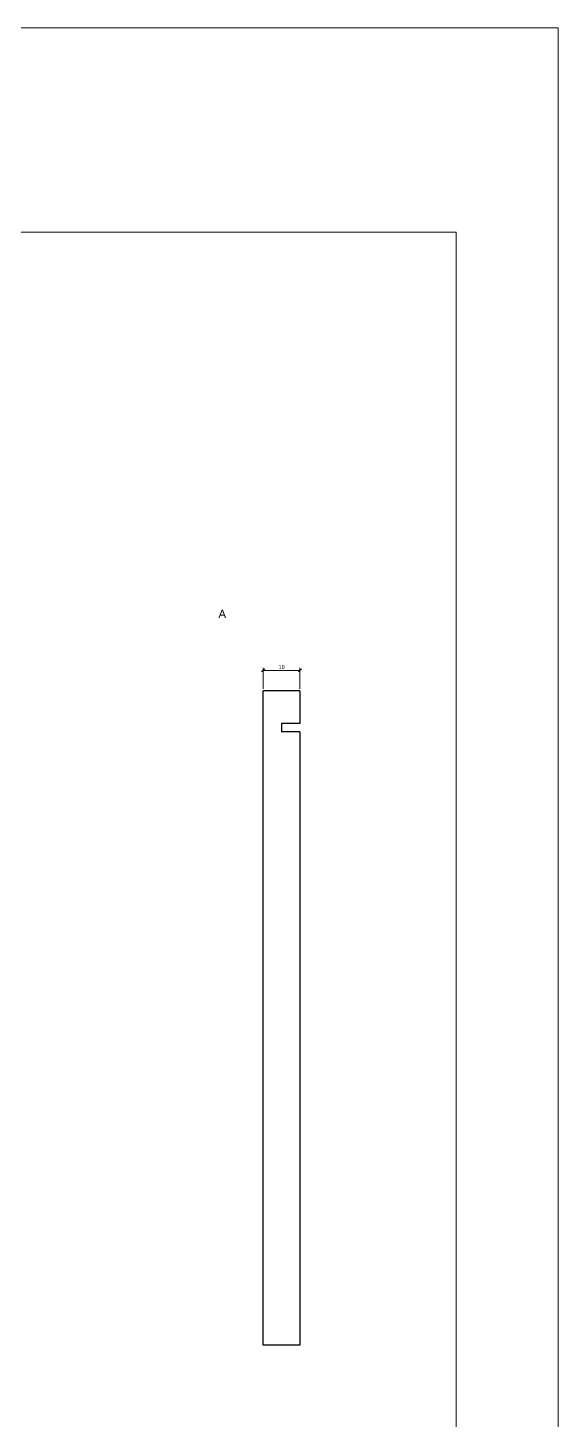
# Paper-space layout 'Right cabinet side2' of a CAD drawing. Header units: millimetres. Extents: x -4 to 1481, y -4 to 1046.
# Drawn here: x 1222 to 1481, y 365 to 1046 of the extents above; entities that cross this region are included whole.
import ezdxf

# ---------------------------------------------------------------- set-up
doc = ezdxf.new("R2010")
doc.units = ezdxf.units.MM
doc.layers.get('0').update_dxf_attribs({"true_color": 0xc2ced6})
doc.layers.add('New project_cabinet-001_Right cabinet side_View from left', color=1, linetype='Continuous', true_color=0xff0000)
doc.layers.add('TitleBlock', color=7, linetype='Continuous')
doc.styles.add('Blum_Dimension', font='arial.ttf', dxfattribs={"height": 2})
doc.styles.add('Blum_ViewInfo', font='arial.ttf', dxfattribs={"height": 4})
doc.dimstyles.new('Blum_Default', dxfattribs={"dimtxt": 2, "dimasz": 1.5, "dimexe": 1.25, "dimexo": 1, "dimtad": 1, "dimtxsty": 'Blum_Dimension', "dimblk": 'OBLIQUE', "dimcen": 2, "dimadec": 0, "dimazin": 2, "dimtfac": 1, "dimtix": 1, "dimtmove": 0, "dimatfit": 3, "dimfxl": 0, "dimlwd": 5, "dimlwe": 5, "dimarcsym": 0})

# ---------------------------------------------------------------- blocks, each defined once
blk = doc.blocks.new('TitleBlock_Right cabinet side2')
at = {"layer": 'TitleBlock', "lineweight": 0, "transparency": 33554684}
for points in [[(-0.79, -0.79, 0), (-0.79, 209.21, 0), (296.21, 209.21, 0), (296.21, -0.79, 0)], [(9.21, 9.21, 0), (9.21, 189.21, 0), (286.21, 189.21, 0), (286.21, 9.21, 0)]]:
    blk.add_polyline3d(points, close=True, dxfattribs=at)
blk = doc.blocks.new('_Oblique')
at = {"color": 0, "linetype": 'ByBlock', "lineweight": -2}
blk.add_line((-0.5, -0.5), (0.5, 0.5), dxfattribs=at)
blk = doc.blocks.new('*D373')
at = {"layer": 'New project_cabinet-001_Right cabinet side_View from left', "color": 0, "lineweight": 5, "transparency": 16777216}
for p, q in [((1336.71, 722.83), (1336.71, 733.08)), ((1336.71, 731.83), (1354.71, 731.83)), ((1354.71, 722.83), (1354.71, 733.08))]:
    blk.add_line(p, q, dxfattribs=at)
at = {"layer": 'New project_cabinet-001_Right cabinet side_View from left', "color": 0, "lineweight": 5, "transparency": 16777216, "xscale": 1.5, "yscale": 1.5, "zscale": 1.5, "rotation": 180}
blk.add_blockref('_Oblique', (1336.71, 731.83), dxfattribs=at)
at = {"layer": 'New project_cabinet-001_Right cabinet side_View from left', "color": 0, "lineweight": 5, "transparency": 16777216, "xscale": 1.5, "yscale": 1.5, "zscale": 1.5}
blk.add_blockref('_Oblique', (1354.71, 731.83), dxfattribs=at)
at = {"layer": 'New project_cabinet-001_Right cabinet side_View from left', "color": 0, "lineweight": 0, "transparency": 16777216, "insert": (1345.71, 733.47), "char_height": 2, "attachment_point": 5, "style": 'Blum_Dimension'}
blk.add_mtext('18', dxfattribs=at)

psp = doc.layouts.new('Right cabinet side2')

# ---------------------------------------------------------------- linework, layer by layer
at = {"linetype": 'Continuous', "lineweight": 30, "transparency": 33554684}
for p, q in [((1354.714, 721.828), (1336.714, 721.828)), ((1336.714, 401.828), (1336.714, 721.828)), ((1354.714, 721.828), (1354.714, 705.828)), ((1345.714, 705.828), (1345.714, 701.828)), ((1354.714, 705.828), (1345.714, 705.828)), ((1354.714, 701.828), (1345.714, 701.828)), ((1354.714, 701.828), (1354.714, 689.078)), ((1354.714, 689.078), (1354.714, 686.578)), ((1354.714, 686.578), (1354.714, 680.828)), ((1354.714, 680.828), (1354.714, 672.828)), ((1354.714, 672.828), (1354.714, 667.328)), ((1354.714, 667.328), (1354.714, 662.328)), ((1354.714, 662.328), (1354.714, 657.078)), ((1354.714, 657.078), (1354.714, 654.578)), ((1354.714, 654.578), (1354.714, 647.328)), ((1354.714, 647.328), (1354.714, 642.328)), ((1354.714, 642.328), (1354.714, 461.328)), ((1354.714, 461.328), (1354.714, 456.328)), ((1354.714, 456.328), (1354.714, 451.328)), ((1354.714, 451.328), (1354.714, 441.328)), ((1354.714, 441.328), (1354.714, 436.328)), ((1354.714, 436.328), (1354.714, 430.828)), ((1354.714, 430.828), (1354.714, 424.328)), ((1354.714, 424.328), (1354.714, 422.828)), ((1354.714, 422.828), (1354.714, 419.328)), ((1354.714, 419.328), (1354.714, 401.828)), ((1354.714, 401.828), (1336.714, 401.828))]:
    psp.add_line(p, q, dxfattribs=at)

# ---------------------------------------------------------------- block references
at = {"lineweight": 0, "transparency": 33554684, "xscale": 5, "yscale": 5, "zscale": 5}
psp.add_blockref('TitleBlock_Right cabinet side2', (0, 0), dxfattribs=at)

# ---------------------------------------------------------------- texts
at = {"lineweight": 0, "transparency": 33554684, "insert": (1314.839, 757.453), "char_height": 4, "attachment_point": 7, "style": 'Blum_ViewInfo'}
psp.add_mtext('A', dxfattribs=at)

# ---------------------------------------------------------------- dimensions: what is measured, and where the dimension line sits
at = {"layer": 'New project_cabinet-001_Right cabinet side_View from left', "lineweight": 0, "transparency": 33554684}
dim = psp.add_linear_dim(base=(1354.714, 731.828), p1=(1336.714, 721.828), p2=(1354.714, 721.828), dimstyle='Blum_Default', override={"dimscale": 0}, dxfattribs=at)
dim.commit()
dim.dimension.update_dxf_attribs({"geometry": '*D373', "text_midpoint": (1345.714, 733.474)})

doc.saveas('drawing.dxf')
